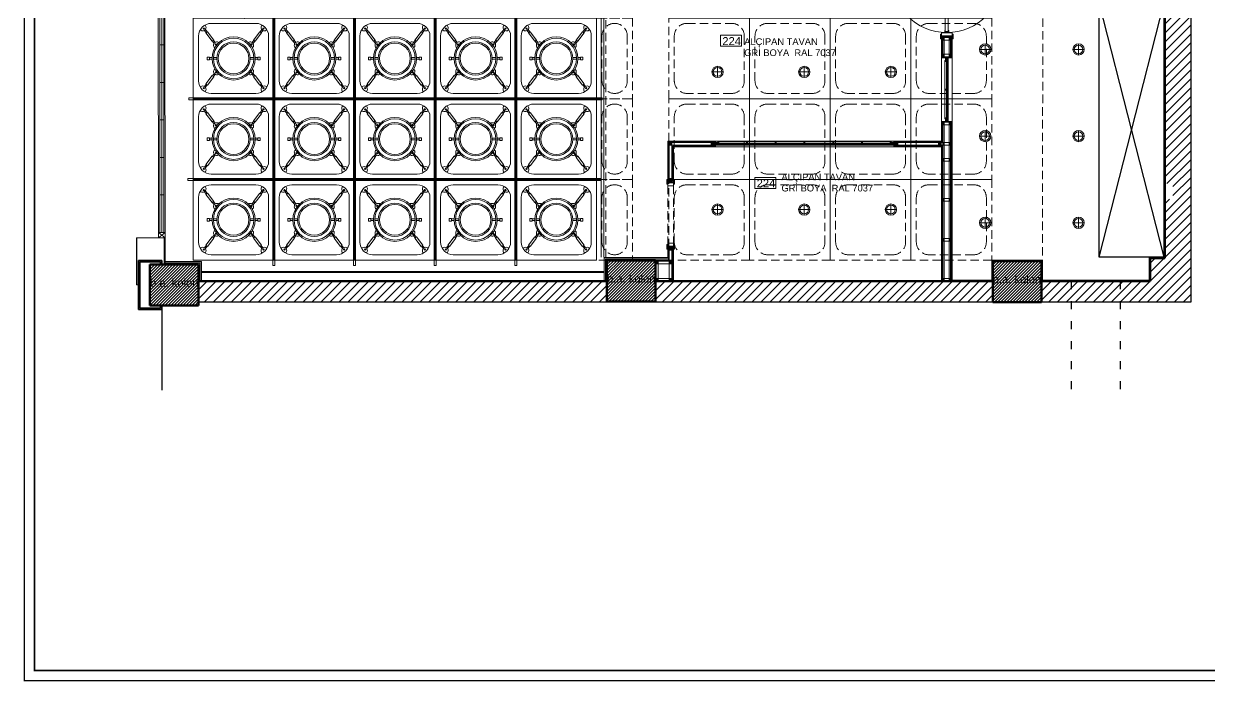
# Model space of a CAD drawing. Header units: millimetres. Extents: x 54215 to 67697, y 23496 to 56611.
# Drawn here: x 60161 to 61939, y 48332 to 49318 of the extents above; entities that cross this region are included whole.
import ezdxf

# ---------------------------------------------------------------- set-up
doc = ezdxf.new("R2010")
doc.units = ezdxf.units.MM
doc.linetypes.add('ACAD_ISO03W100', pattern=[30, 12, -18])
doc.linetypes.add('DASHED', pattern=[19.05, 12.7, -6.35])
for name, color, linetype, lineweight in [('- 0.09', 9, 'Continuous', 9), ('- 0.30', 6, 'Continuous', 30), ('- 0.35', 3, 'Continuous', 35), ('- 0.50', 30, 'Continuous', 50), ('no3_ahsap gorunus on ince', 32, 'Continuous', 13), ('no3_cam kesit arka', 141, 'Continuous', 18), ('no3_duvar kaplama', 8, 'Continuous', 0), ('no3_duvar ytong', 101, 'Continuous', 0), ('no3_kutu profil gorunus', 8, 'Continuous', 0), ('no3_kutuprofil kesit', 74, 'Continuous', 18), ('no3_led doseme', 50, 'FENCELINE1', 0), ('no3_tavan alçıpan gorunus', 12, 'Continuous', 9), ('no3_tavan aydınlatma', 50, 'Continuous', 13), ('no3_tefriş arka ince', 65, 'Continuous', 13), ('no3_tefriş arka kalın', 77, 'Continuous', 15), ('no3_yazı doseme', 152, 'Continuous', 0), ('no3_yazı duvar', 152, 'Continuous', 0), ('t_tefris ince', 34, 'Continuous', 15)]:
    doc.layers.add(name, color=color, linetype=linetype, lineweight=lineweight)
doc.layers.add('0 rölöve', color=7, linetype='Continuous', true_color=0xf1380e)
for name, color, linetype, lineweight, true_color in [('no3_ahsap kesit on', 7, 'Continuous', 20, 0xfca103), ('no3_alçıpan kesit', 7, 'Continuous', 20, 0xf5003d), ('no3_doğrama kesit', 7, 'Continuous', 18, 0x35355a), ('no3_sıva', 7, 'Continuous', 0, 0x414b26)]:
    doc.layers.add(name, color=color, linetype=linetype, lineweight=lineweight, true_color=true_color)
doc.styles.get("Standard").update_dxf_attribs({"font": 'arial.ttf'})
doc.linetypes.add('FENCELINE1', pattern='A,0.25,-0.1,[133,ltypeshp.shx,S=0.1,R=0,X=-0.1,Y=0],-0.1,1', length=1.45)

# ---------------------------------------------------------------- blocks, each defined once
blk = doc.blocks.new('asma kat tavan blogu')
at = {"layer": '- 0.09'}
h = blk.add_hatch(dxfattribs=at)
h.set_pattern_fill('ANSI31', color=256)
h.set_pattern_definition([(45, (61649.389, 19257.8254), (-2.245064, 2.245064), [])])
h.paths.add_polyline_path([(62945, 20927.8), (62872, 20927.8), (62872, 20866.3), (62945, 20866.3)])
h.paths.add_polyline_path([(63630.5, 20923.3), (63557, 20923.3), (63557, 20861.8), (63630.5, 20861.8)])
h.paths.add_polyline_path([(64212, 20922.3), (64138.5, 20922.3), (64138.5, 20860.8), (64212, 20860.8)])
h.paths.add_polyline_path([(64209, 20134.8), (64136, 20134.8), (64136, 20073.3), (64209, 20073.3)])
h.paths.add_polyline_path([(63630.5, 20135.8), (63557.5, 20135.8), (63557.5, 20074.3), (63630.5, 20074.3)])
h.paths.add_polyline_path([(62945, 20129.8), (62872, 20129.8), (62872, 20068.3), (62945, 20068.3)])
h = blk.add_hatch(dxfattribs=at)
h.set_pattern_fill('ANSI31', color=256, scale=3)
h.set_pattern_definition([(45, (61649.389, 19257.825), (-6.735192, 6.735192), [])])
h.paths.add_polyline_path([(64394, 20251.2), (64394, 20227.9), (64406.2, 20227.9), (64406.2, 20251.2)])
h.paths.add_polyline_path([(64138.5, 20922.3), (63630.5, 20923.3), (63630.5, 20889.3), (64138.5, 20889.3)])
h.paths.add_polyline_path([(62945, 20073.3), (64136, 20073.3), (64136, 20104.8), (63630.5, 20104.8), (63630.5, 20074.3), (63557.5, 20074.3), (63557.5, 20104.8), (62945, 20104.8)])
h.paths.add_polyline_path([(63557, 20922.3), (62945, 20922.3), (62945, 20888.3), (63557, 20888.3)])
h.paths.add_polyline_path([(64209, 20073.3), (64433, 20073.3), (64433, 20922.3), (64212, 20922.3), (64212, 20885.3), (64347.5, 20885.3), (64347.5, 20876.8), (64394, 20876.8), (64394, 20139.3), (64372.1, 20139.3), (64372.1, 20104.8), (64209, 20104.8)])
at = {"layer": '- 0.30', "linetype": 'ACAD_ISO03W100'}
blk.add_lwpolyline([(64254, 19942.9), (64254, 20104.8), (64327.3, 20104.8), (64327.3, 19942.9)], dxfattribs=at)
at = {"layer": '- 0.35'}
for p, q in [((62890, 20135.8), (62855, 20135.8)), ((62855, 20135.8), (62855, 20062.3)), ((62888, 20133.8), (62857, 20133.8)), ((62857, 20133.8), (62857, 20064.3)), ((62888, 20133.8), (62888, 20129.8)), ((62890, 20135.8), (62890, 20129.8)), ((62890, 20062.3), (62855, 20062.3)), ((62888, 20064.3), (62857, 20064.3))]:
    blk.add_line(p, q, dxfattribs=at)
at = {"layer": '- 0.35', "color": 2}
for p, q in [((62888, 20064.3), (62888, 20068.3)), ((62890, 20062.3), (62890, 20068.3))]:
    blk.add_line(p, q, dxfattribs=at)
at = {"layer": '- 0.50'}
for p, q in [((64394, 20876.8), (64394, 20139.3)), ((62872, 20129.8), (62872, 20068.3)), ((62945, 20129.8), (62872, 20129.8)), ((62945, 20129.8), (62945, 20068.3)), ((63557.5, 20074.3), (63557.5, 20135.8)), ((63557.5, 20135.8), (63630.5, 20135.8)), ((63630.5, 20135.8), (63630.5, 20074.3)), ((64136, 20073.3), (64136, 20134.8)), ((64136, 20134.8), (64209, 20134.8)), ((64209, 20134.8), (64209, 20073.3)), ((64372.1, 20104.8), (64372.1, 20139.3)), ((64372.1, 20139.3), (64394, 20139.3)), ((62945, 20104.8), (63557.5, 20104.8)), ((63630.5, 20104.8), (64136, 20104.8)), ((64209, 20104.8), (64372.1, 20104.8)), ((62945, 20068.3), (62872, 20068.3)), ((63557.5, 20074.3), (63630.5, 20074.3)), ((64136, 20073.3), (64209, 20073.3))]:
    blk.add_line(p, q, dxfattribs=at)
at = {"color": 1}
blk.add_line((64075.3, 20471.4), (64059, 20471.4), dxfattribs=at)
for p, q in [((63719.8, 20314.8), (63719.8, 20306.4)), ((63987.8, 20314.8), (63987.8, 20306.4)), ((64058.8, 20104.8), (63657.2, 20104.8))]:
    blk.add_line(p, q)
at = {"layer": '0 rölöve'}
blk.add_line((62890, 20062.3), (62890, 19941.5), dxfattribs=at)
blk.add_lwpolyline([(64212, 20922.3), (64433, 20922.3), (64433, 20073.3), (62945, 20073.3)], dxfattribs=at)
at = {"layer": 'no3_ahsap gorunus on ince'}
blk.add_line((63522, 20104.8), (62945.9, 20104.8), dxfattribs=at)
for points in [[(63647.3, 20250.1), (63648.8, 20250.1), (63648.8, 20257.1), (63647.3, 20257.1)], [(63658.7, 20250.1), (63657.2, 20250.1), (63657.2, 20257.1), (63658.7, 20257.1)], [(63648.8, 20252.3), (63657.2, 20252.3), (63657.2, 20247.8), (63648.8, 20247.8)], [(63647.3, 20159.6), (63648.8, 20159.6), (63648.8, 20152.6), (63647.3, 20152.6)], [(63648.8, 20157.3), (63657.2, 20157.3), (63657.2, 20161.8), (63648.8, 20161.8)], [(63658.7, 20159.6), (63657.2, 20159.6), (63657.2, 20152.6), (63658.7, 20152.6)]]:
    blk.add_lwpolyline(points, close=True, dxfattribs=at)
at = {"layer": 'no3_ahsap kesit on'}
for points in [[(62894.7, 20133.8), (62949, 20133.8), (62949, 20104.8)], [(62894.7, 20131.8), (62947, 20131.8), (62947, 20104.8)], [(63553.5, 20104.8), (63553.5, 20139.8), (63649.8, 20139.8)], [(63555.5, 20104.8), (63555.5, 20137.8), (63649.8, 20137.8)]]:
    blk.add_lwpolyline(points, dxfattribs=at)
at = {"layer": 'no3_alçıpan kesit'}
for p, q in [((64060, 20471.4), (64073.8, 20471.4)), ((64060, 20470.2), (64073.8, 20470.2)), ((64060, 20441), (64073.8, 20441)), ((64060, 20439.8), (64073.8, 20439.8)), ((64060, 20344.2), (64073.8, 20344.2)), ((64060, 20343), (64073.8, 20343)), ((64060, 20308.6), (64061.2, 20308.6)), ((64060, 20307.4), (64060, 20104.8)), ((64061.2, 20308.6), (64061.2, 20104.8)), ((62893.5, 20169.8), (62893.5, 20129.8)), ((62894.7, 20169.8), (62894.7, 20129.8)), ((63630.5, 20135.8), (63651, 20135.8)), ((63630.5, 20134.6), (63651, 20134.6))]:
    blk.add_line(p, q, dxfattribs=at)
for points in [[(64060, 20439.8), (64060, 20471.4)], [(64061.2, 20439.8), (64061.2, 20471.4)], [(64072.6, 20439.8), (64072.6, 20471.4)], [(64073.8, 20439.8), (64073.8, 20471.4)], [(64060, 20312.6), (64060, 20344.2)], [(64061.2, 20312.6), (64061.2, 20344.2)], [(64072.6, 20104.8), (64072.6, 20344.2)], [(64073.8, 20104.8), (64073.8, 20344.2)], [(64060, 20313.8), (63988.8, 20313.8), (63988.8, 20307.4), (64060, 20307.4)], [(64061.2, 20312.6), (63990, 20312.6), (63990, 20308.6), (64060, 20308.6)], [(64060, 20104.8), (64060, 20308.6)], [(64060, 20104.8), (64060, 20308.6)], [(63649.8, 20135.8), (63649.8, 20156.3), (63656.2, 20156.3), (63656.2, 20104.8)], [(63651, 20134.6), (63651, 20155.1), (63655, 20155.1), (63655, 20104.8)], [(62949.4, 20119.1), (63553.1, 20119.1)], [(62949.4, 20117.9), (63553.1, 20117.9)]]:
    blk.add_lwpolyline(points, dxfattribs=at)
for points in [[(63718.8, 20307.4), (63718.8, 20313.8), (63649.8, 20313.8), (63649.8, 20253.3), (63656.2, 20253.3), (63656.2, 20307.4)], [(63717.6, 20308.6), (63717.6, 20312.6), (63651, 20312.6), (63651, 20254.5), (63655, 20254.5), (63655, 20308.6)]]:
    blk.add_lwpolyline(points, close=True, dxfattribs=at)
at = {"layer": 'no3_cam kesit arka'}
for p, q in [((64066.6, 20348.2), (64066.6, 20435.8)), ((64067.1, 20348.2), (64067.1, 20435.8)), ((64067.6, 20348.2), (64067.6, 20435.8)), ((63723.8, 20311.1), (63983.8, 20311.1)), ((63723.8, 20310.6), (63983.8, 20310.6)), ((63723.8, 20310.1), (63983.8, 20310.1))]:
    blk.add_line(p, q, dxfattribs=at)
at = {"layer": 'no3_doğrama kesit'}
for p, q in [((62886.7, 20627.7), (62886.7, 20177.8)), ((62889.7, 20627.7), (62889.7, 20177.8)), ((62892.7, 20627.7), (62892.7, 20177.8)), ((62886.7, 20459), (62892.7, 20459)), ((62886.7, 20402.7), (62892.7, 20402.7)), ((62886.7, 20346.5), (62892.7, 20346.5)), ((62886.7, 20290.3), (62892.7, 20290.3)), ((62886.7, 20234), (62892.7, 20234))]:
    blk.add_line(p, q, dxfattribs=at)
for p in [(62889.7, 20459), (62889.7, 20402.7), (62889.7, 20346.5), (62889.7, 20290.3), (62889.7, 20234)]:
    blk.add_point(p, dxfattribs=at)
at = {"layer": 'no3_duvar kaplama'}
for p, q in [((64059, 20439.8), (64059, 20472.6)), ((64059, 20439.8), (64067.4, 20439.8)), ((64073.8, 20439.8), (64075.3, 20439.8)), ((64059, 20344.2), (64059, 20314.8)), ((64059, 20344.2), (64067.4, 20344.2)), ((64059, 20344.2), (64067.4, 20344.2)), ((64059, 20344.2), (64075.3, 20344.2)), ((63648.8, 20314.8), (63719.8, 20314.8)), ((64059, 20306.4), (64059, 20104.8)), ((63648.8, 20139.8), (63648.8, 20157.3)), ((63657.2, 20104.8), (63657.2, 20157.3))]:
    blk.add_line(p, q, dxfattribs=at)
at = {"layer": 'no3_duvar kaplama', "color": 251, "linetype": 'DASHED'}
for p, q in [((63648.8, 20247.8), (63648.8, 20161.8)), ((63657.2, 20247.8), (63657.2, 20161.8))]:
    blk.add_line(p, q, dxfattribs=at)
at = {"layer": 'no3_duvar kaplama'}
for points in [[(64370.6, 20135.3), (64371.6, 20135.3), (64371.6, 20139.8), (64393.5, 20139.8), (64393.5, 20768.8), (64208.5, 20768.8), (64208.5, 20860.3), (64138, 20860.3), (64138, 20888.8), (63953.5, 20888.8), (63953.5, 20841, -0.263338), (64074.3, 20627.7), (64074.3, 20566.9)], [(64370.6, 20136.3), (64370.6, 20140.8), (64392.5, 20140.8), (64392.5, 20767.8), (64207.5, 20767.8), (64207.5, 20859.3), (64137, 20859.3), (64137, 20887.8), (63954.5, 20887.8), (63954.5, 20841.6, -0.262732), (64075.3, 20627.7), (64075.3, 20566.9)]]:
    blk.add_lwpolyline(points, format="xyb", dxfattribs=at)
for points in [[(64074.3, 20471.4), (64074.3, 20439.8)], [(64075.3, 20471.4), (64075.3, 20439.8)], [(64074.3, 20344.2), (64074.3, 20135.3), (64075.3, 20135.3)], [(64075.3, 20344.2), (64075.3, 20136.3)], [(63719.8, 20306.4), (63719.8, 20314.8), (63648.8, 20314.8), (63648.8, 20252.3), (63657.2, 20252.3), (63657.2, 20306.4), (63719.8, 20306.4)], [(64059, 20314.8), (63987.8, 20314.8), (63987.8, 20306.4), (64059, 20306.4)], [(63648.8, 20139.8), (63648.8, 20157.3), (63657.2, 20157.3), (63657.2, 20104.8)], [(62894.7, 20134.2), (62949.4, 20134.2), (62949.4, 20104.8)], [(63553.1, 20104.8), (63553.1, 20140.2), (63648.8, 20140.2)], [(64074.3, 20135.3), (64074.3, 20105.3), (64135.5, 20105.3), (64135.5, 20135.3)], [(64075.3, 20136.3), (64075.3, 20106.3), (64134.5, 20106.3), (64134.5, 20136.3)], [(64134.5, 20136.3), (64210.5, 20136.3)], [(64134.5, 20135.3), (64210.5, 20135.3)], [(64209.5, 20135.3), (64209.5, 20105.3), (64371.6, 20105.3), (64371.6, 20136.3)], [(64210.5, 20136.3), (64210.5, 20106.3), (64370.6, 20106.3), (64370.6, 20136.3)]]:
    blk.add_lwpolyline(points, dxfattribs=at)
at = {"layer": 'no3_duvar ytong', "lineweight": 13}
for p, q in [((63648.8, 20252.3), (63648.8, 20314.8)), ((63987.8, 20314.8), (64058.8, 20314.8)), ((63657.2, 20252.3), (63657.2, 20306.4)), ((63657.2, 20306.4), (63719.8, 20306.4))]:
    blk.add_line(p, q, dxfattribs=at)
blk.add_lwpolyline([(63648.8, 20252.3), (63657.2, 20252.3)], dxfattribs=at)
at = {"layer": 'no3_kutu profil gorunus'}
for p, q in [((62884.7, 20177.8), (62884.3, 20811.3)), ((62894.3, 20811.3), (62894.7, 20177.8)), ((64064.1, 20349.7), (64064.1, 20434.3)), ((64069.1, 20349.7), (64069.1, 20434.3)), ((63725.3, 20313.6), (63982.3, 20313.6)), ((63725.3, 20308.6), (63982.3, 20308.6))]:
    blk.add_line(p, q, dxfattribs=at)
for points in [[(64063.2, 20466.2), (64070.6, 20466.2), (64070.6, 20445), (64063.2, 20445)], [(64063.2, 20339), (64070.6, 20339), (64070.6, 20312.6), (64063.2, 20312.6)], [(64063.2, 20308.6), (64070.6, 20308.6), (64070.6, 20288.8), (64063.2, 20288.8)], [(64063.2, 20284.8), (64070.6, 20284.8), (64070.6, 20228.8), (64063.2, 20228.8)], [(64063.2, 20224.8), (64070.6, 20224.8), (64070.6, 20168.8), (64063.2, 20168.8)], [(64063.2, 20164.8), (64070.6, 20164.8), (64070.6, 20108.8), (64063.2, 20108.8)], [(63634.5, 20130.6), (63651, 20130.6), (63651, 20108.8), (63634.5, 20108.8)]]:
    blk.add_lwpolyline(points, close=True, dxfattribs=at)
at = {"layer": 'no3_kutuprofil kesit'}
for p, q in [((64063.2, 20466.2), (64061.2, 20470.2)), ((64063.2, 20470.2), (64061.2, 20466.2)), ((64072.6, 20466.2), (64070.6, 20470.2)), ((64072.6, 20470.2), (64070.6, 20466.2)), ((64063.2, 20441), (64061.2, 20445)), ((64063.2, 20445), (64061.2, 20441)), ((64064.1, 20435.8), (64066.6, 20434.3)), ((64066.6, 20435.8), (64064.1, 20434.3)), ((64069.1, 20439.8), (64065.1, 20435.8)), ((64069.1, 20435.8), (64065.1, 20439.8)), ((64067.6, 20435.8), (64069.1, 20434.3)), ((64069.1, 20435.8), (64067.6, 20434.3)), ((64072.6, 20441), (64070.6, 20445)), ((64072.6, 20445), (64070.6, 20441)), ((64064.1, 20391.2), (64066.6, 20392.7)), ((64066.6, 20391.2), (64064.1, 20392.7)), ((64067.6, 20391.2), (64069.1, 20392.7)), ((64069.1, 20391.2), (64067.6, 20392.7)), ((64063.2, 20343), (64061.2, 20339)), ((64063.2, 20339), (64061.2, 20343)), ((64064.1, 20348.2), (64066.6, 20349.7)), ((64066.6, 20348.2), (64064.1, 20349.7)), ((64064.1, 20348.2), (64066.6, 20349.7)), ((64066.6, 20348.2), (64064.1, 20349.7)), ((64069.1, 20344.2), (64065.1, 20348.2)), ((64069.1, 20348.2), (64065.1, 20344.2)), ((64067.6, 20348.2), (64069.1, 20349.7)), ((64069.1, 20348.2), (64067.6, 20349.7)), ((64067.6, 20348.2), (64069.1, 20349.7)), ((64069.1, 20348.2), (64067.6, 20349.7)), ((64072.6, 20343), (64070.6, 20339)), ((64072.6, 20339), (64070.6, 20343)), ((63651, 20308.6), (63655, 20312.6)), ((63655, 20308.6), (63651, 20312.6)), ((63713.6, 20308.6), (63717.6, 20312.6)), ((63717.6, 20308.6), (63713.6, 20312.6)), ((63719.8, 20308.6), (63723.8, 20312.6)), ((63723.8, 20308.6), (63719.8, 20312.6)), ((63723.8, 20313.6), (63725.3, 20311.1)), ((63723.8, 20311.1), (63725.3, 20313.6)), ((63723.8, 20310.1), (63725.3, 20308.6)), ((63723.8, 20308.6), (63725.3, 20310.1)), ((63766.8, 20313.6), (63768.3, 20311.1)), ((63766.8, 20311.1), (63768.3, 20313.6)), ((63766.8, 20310.1), (63768.3, 20308.6)), ((63766.8, 20308.6), (63768.3, 20310.1)), ((63809.9, 20313.6), (63811.4, 20311.1)), ((63809.9, 20311.1), (63811.4, 20313.6)), ((63809.9, 20310.1), (63811.4, 20308.6)), ((63809.9, 20308.6), (63811.4, 20310.1)), ((63853, 20313.6), (63854.5, 20311.1)), ((63853, 20311.1), (63854.5, 20313.6)), ((63853, 20310.1), (63854.5, 20308.6)), ((63853, 20308.6), (63854.5, 20310.1)), ((63896.1, 20313.6), (63897.6, 20311.1)), ((63896.1, 20311.1), (63897.6, 20313.6)), ((63896.1, 20310.1), (63897.6, 20308.6)), ((63896.1, 20308.6), (63897.6, 20310.1)), ((63939.2, 20313.6), (63940.7, 20311.1)), ((63939.2, 20311.1), (63940.7, 20313.6)), ((63939.2, 20310.1), (63940.7, 20308.6)), ((63939.2, 20308.6), (63940.7, 20310.1)), ((63983.8, 20313.6), (63982.3, 20311.1)), ((63983.8, 20311.1), (63982.3, 20313.6)), ((63983.8, 20310.1), (63982.3, 20308.6)), ((63983.8, 20308.6), (63982.3, 20310.1)), ((63987.8, 20308.6), (63983.8, 20312.6)), ((63983.8, 20308.6), (63987.8, 20312.6)), ((63990, 20308.6), (63994, 20312.6)), ((63994, 20308.6), (63990, 20312.6)), ((64054.8, 20308.6), (64058.8, 20312.6)), ((64058.8, 20308.6), (64054.8, 20312.6)), ((64063.2, 20312.6), (64061.2, 20308.6)), ((64063.2, 20308.6), (64061.2, 20312.6)), ((64072.6, 20312.6), (64070.6, 20308.6)), ((64072.6, 20308.6), (64070.6, 20312.6)), ((64063.2, 20288.8), (64061.2, 20284.8)), ((64063.2, 20284.8), (64061.2, 20288.8)), ((64072.6, 20288.8), (64070.6, 20284.8)), ((64072.6, 20284.8), (64070.6, 20288.8)), ((63651, 20254.5), (63655, 20258.5)), ((63655, 20254.5), (63651, 20258.5)), ((64063.2, 20228.8), (64061.2, 20224.8)), ((64063.2, 20224.8), (64061.2, 20228.8)), ((64072.6, 20228.8), (64070.6, 20224.8)), ((64072.6, 20224.8), (64070.6, 20228.8)), ((62894.7, 20177.8), (62884.7, 20169.8)), ((62894.7, 20169.8), (62884.7, 20177.8)), ((64063.2, 20168.8), (64061.2, 20164.8)), ((64063.2, 20164.8), (64061.2, 20168.8)), ((64072.6, 20168.8), (64070.6, 20164.8)), ((64072.6, 20164.8), (64070.6, 20168.8)), ((63651, 20151.1), (63655, 20155.1)), ((63655, 20151.1), (63651, 20155.1)), ((63630.5, 20130.6), (63634.5, 20134.6)), ((63634.5, 20130.6), (63630.5, 20134.6)), ((63651, 20130.6), (63655, 20134.6)), ((63655, 20130.6), (63651, 20134.6)), ((63630.5, 20104.8), (63634.5, 20108.8)), ((63634.5, 20104.8), (63630.5, 20108.8)), ((63651, 20104.8), (63655, 20108.8)), ((63655, 20104.8), (63651, 20108.8)), ((64063.2, 20108.8), (64061.2, 20104.8)), ((64063.2, 20104.8), (64061.2, 20108.8)), ((64072.6, 20108.8), (64070.6, 20104.8)), ((64072.6, 20104.8), (64070.6, 20108.8))]:
    blk.add_line(p, q, dxfattribs=at)
for points in [[(64063.2, 20466.2), (64063.2, 20470.2), (64061.2, 20470.2), (64061.2, 20466.2)], [(64072.6, 20466.2), (64072.6, 20470.2), (64070.6, 20470.2), (64070.6, 20466.2)], [(64063.2, 20441), (64063.2, 20445), (64061.2, 20445), (64061.2, 20441)], [(64066.6, 20435.8), (64066.6, 20434.3), (64064.1, 20434.3), (64064.1, 20435.8)], [(64069.1, 20439.8), (64069.1, 20435.8), (64065.1, 20435.8), (64065.1, 20439.8)], [(64069.1, 20435.8), (64069.1, 20434.3), (64067.6, 20434.3), (64067.6, 20435.8)], [(64072.6, 20441), (64072.6, 20445), (64070.6, 20445), (64070.6, 20441)], [(64066.6, 20391.2), (64066.6, 20392.7), (64064.1, 20392.7), (64064.1, 20391.2)], [(64069.1, 20391.2), (64069.1, 20392.7), (64067.6, 20392.7), (64067.6, 20391.2)], [(64063.2, 20343), (64063.2, 20339), (64061.2, 20339), (64061.2, 20343)], [(64066.6, 20348.2), (64066.6, 20349.7), (64064.1, 20349.7), (64064.1, 20348.2)], [(64066.6, 20348.2), (64066.6, 20349.7), (64064.1, 20349.7), (64064.1, 20348.2)], [(64069.1, 20344.2), (64069.1, 20348.2), (64065.1, 20348.2), (64065.1, 20344.2)], [(64069.1, 20348.2), (64069.1, 20349.7), (64067.6, 20349.7), (64067.6, 20348.2)], [(64069.1, 20348.2), (64069.1, 20349.7), (64067.6, 20349.7), (64067.6, 20348.2)], [(64072.6, 20343), (64072.6, 20339), (64070.6, 20339), (64070.6, 20343)], [(63651, 20308.6), (63655, 20308.6), (63655, 20312.6), (63651, 20312.6)], [(63713.6, 20308.6), (63717.6, 20308.6), (63717.6, 20312.6), (63713.6, 20312.6)], [(63719.8, 20308.6), (63723.8, 20308.6), (63723.8, 20312.6), (63719.8, 20312.6)], [(63723.8, 20311.1), (63725.3, 20311.1), (63725.3, 20313.6), (63723.8, 20313.6)], [(63723.8, 20308.6), (63725.3, 20308.6), (63725.3, 20310.1), (63723.8, 20310.1)], [(63766.8, 20311.1), (63768.3, 20311.1), (63768.3, 20313.6), (63766.8, 20313.6)], [(63766.8, 20308.6), (63768.3, 20308.6), (63768.3, 20310.1), (63766.8, 20310.1)], [(63809.9, 20311.1), (63811.4, 20311.1), (63811.4, 20313.6), (63809.9, 20313.6)], [(63809.9, 20308.6), (63811.4, 20308.6), (63811.4, 20310.1), (63809.9, 20310.1)], [(63853, 20311.1), (63854.5, 20311.1), (63854.5, 20313.6), (63853, 20313.6)], [(63853, 20308.6), (63854.5, 20308.6), (63854.5, 20310.1), (63853, 20310.1)], [(63896.1, 20311.1), (63897.6, 20311.1), (63897.6, 20313.6), (63896.1, 20313.6)], [(63896.1, 20308.6), (63897.6, 20308.6), (63897.6, 20310.1), (63896.1, 20310.1)], [(63939.2, 20311.1), (63940.7, 20311.1), (63940.7, 20313.6), (63939.2, 20313.6)], [(63939.2, 20308.6), (63940.7, 20308.6), (63940.7, 20310.1), (63939.2, 20310.1)], [(63983.8, 20311.1), (63982.3, 20311.1), (63982.3, 20313.6), (63983.8, 20313.6)], [(63983.8, 20308.6), (63982.3, 20308.6), (63982.3, 20310.1), (63983.8, 20310.1)], [(63987.8, 20308.6), (63983.8, 20308.6), (63983.8, 20312.6), (63987.8, 20312.6)], [(63990, 20308.6), (63994, 20308.6), (63994, 20312.6), (63990, 20312.6)], [(64054.8, 20308.6), (64058.8, 20308.6), (64058.8, 20312.6), (64054.8, 20312.6)], [(64063.2, 20312.6), (64063.2, 20308.6), (64061.2, 20308.6), (64061.2, 20312.6)], [(64072.6, 20312.6), (64072.6, 20308.6), (64070.6, 20308.6), (64070.6, 20312.6)], [(64063.2, 20288.8), (64063.2, 20284.8), (64061.2, 20284.8), (64061.2, 20288.8)], [(64072.6, 20288.8), (64072.6, 20284.8), (64070.6, 20284.8), (64070.6, 20288.8)], [(63651, 20254.5), (63655, 20254.5), (63655, 20258.5), (63651, 20258.5)], [(64063.2, 20228.8), (64063.2, 20224.8), (64061.2, 20224.8), (64061.2, 20228.8)], [(64072.6, 20228.8), (64072.6, 20224.8), (64070.6, 20224.8), (64070.6, 20228.8)], [(62884.7, 20169.8), (62894.7, 20169.8), (62894.7, 20177.8), (62884.7, 20177.8)], [(64063.2, 20168.8), (64063.2, 20164.8), (64061.2, 20164.8), (64061.2, 20168.8)], [(64072.6, 20168.8), (64072.6, 20164.8), (64070.6, 20164.8), (64070.6, 20168.8)], [(63651, 20151.1), (63655, 20151.1), (63655, 20155.1), (63651, 20155.1)], [(63630.5, 20130.6), (63634.5, 20130.6), (63634.5, 20134.6), (63630.5, 20134.6)], [(63651, 20130.6), (63655, 20130.6), (63655, 20134.6), (63651, 20134.6)], [(63630.5, 20104.8), (63634.5, 20104.8), (63634.5, 20108.8), (63630.5, 20108.8)], [(63651, 20104.8), (63655, 20104.8), (63655, 20108.8), (63651, 20108.8)], [(64063.2, 20108.8), (64063.2, 20104.8), (64061.2, 20104.8), (64061.2, 20108.8)], [(64072.6, 20108.8), (64072.6, 20104.8), (64070.6, 20104.8), (64070.6, 20108.8)]]:
    blk.add_lwpolyline(points, close=True, dxfattribs=at)
for points in [[(62895, 20169.8), (62852, 20169.8), (62852, 20099.1), (62855, 20099.1)], [(62895, 20169.6), (62852.2, 20169.6), (62852.2, 20099.3), (62855, 20099.3)]]:
    blk.add_lwpolyline(points, dxfattribs=at)
at = {"layer": 'no3_sıva'}
blk.add_arc((64067.2, 20560.3), 82.7, 223.8628, 316.1372, dxfattribs=at)
at = {"layer": 'no3_tefriş arka kalın'}
for p, q in [((64059, 20344.2), (64059, 20439.8)), ((64075.3, 20439.8), (64075.3, 20344.2)), ((63719.8, 20314.8), (63987.8, 20314.8)), ((63987.8, 20306.4), (63719.8, 20306.4))]:
    blk.add_line(p, q, dxfattribs=at)
at = {"layer": 't_tefris ince'}
for points in [[(64064.9, 20480), (64064.9, 20479.2), (64067.9, 20479.2), (64067.9, 20479.2), (64069.4, 20479.2), (64069.4, 20558.8), (64069.4, 20558.8)], [(64069.4, 20558.8), (64069.4, 20558.8), (64069.4, 20558.8), (64064.9, 20558.8), (64064.9, 20479.2)], [(64059, 20472.6), (64059, 20477.1), (64075.3, 20477.1), (64075.3, 20476.1), (64075.3, 20476.1), (64075.3, 20472.6), (64059, 20472.6)], [(64064.9, 20479.2), (64064.9, 20480.7), (64064.1, 20480.7), (64064.1, 20478.6)], [(64069.4, 20479.2), (64069.4, 20480.7), (64070.2, 20480.7), (64070.2, 20478.6)]]:
    blk.add_lwpolyline(points, dxfattribs=at)
for points in [[(64059, 20474.9), (64057.8, 20474.9), (64057.8, 20467.9), (64059, 20467.9)], [(64075.3, 20474.9), (64076.5, 20474.9), (64076.5, 20467.9), (64075.3, 20467.9)]]:
    blk.add_lwpolyline(points, close=True, dxfattribs=at)
blk.add_arc((64067.2, 20483.1), 5.48, 236.2159, 303.7841, dxfattribs=at)
at = {"layer": '0 rölöve'}
for p in [(63557.6, 20102.5), (64136.1, 20101.5), (62872.1, 20096.5)]:
    blk.add_text('b.a. kolon', height=12, dxfattribs=at).set_placement(p)
blk = doc.blocks.new('tavan kaset döşeme')
for p in [(63892.5, 20741.3), (64013.5, 20741.3), (63892.5, 20620.3), (64013.5, 20620.3), (63892.5, 20499.3), (64013.5, 20499.3), (64013.5, 20257.3)]:
    blk.add_point(p)
at = {"layer": 'no3_duvar kaplama', "linetype": 'DASHED'}
for p, q in [((63892.5, 20862.3), (63892.5, 20136.3)), ((64013.5, 20862.3), (64013.5, 20136.3)), ((64212, 20860.8), (64210.5, 20136.3))]:
    blk.add_line(p, q, dxfattribs=at)
for points in [[(63542, 20862.3), (63596, 20862.3), (63596, 20741.3), (63542, 20741.3)], [(63650.5, 20862.3), (63771.5, 20862.3), (63771.5, 20741.3), (63650.5, 20741.3)], [(63771.5, 20862.3), (63892.5, 20862.3), (63892.5, 20741.3), (63771.5, 20741.3)], [(63892.5, 20862.3), (64013.5, 20862.3), (64013.5, 20741.3), (63892.5, 20741.3)], [(64013.5, 20862.3), (64134.5, 20862.3), (64134.5, 20741.3), (64013.5, 20741.3)], [(63542, 20741.3), (63596, 20741.3), (63596, 20620.3), (63542, 20620.3)], [(63650.5, 20741.3), (63771.5, 20741.3), (63771.5, 20620.3), (63650.5, 20620.3)], [(63771.5, 20741.3), (63892.5, 20741.3), (63892.5, 20620.3), (63771.5, 20620.3)], [(63892.5, 20741.3), (64013.5, 20741.3), (64013.5, 20620.3), (63892.5, 20620.3)], [(64013.5, 20741.3), (64134.5, 20741.3), (64134.5, 20620.3), (64013.5, 20620.3)], [(63542, 20620.3), (63596, 20620.3), (63596, 20499.3), (63542, 20499.3)], [(63650.5, 20620.3), (63771.5, 20620.3), (63771.5, 20499.3), (63650.5, 20499.3)], [(63771.5, 20620.3), (63892.5, 20620.3), (63892.5, 20499.3), (63771.5, 20499.3)], [(63892.5, 20620.3), (64013.5, 20620.3), (64013.5, 20499.3), (63892.5, 20499.3)], [(64013.5, 20620.3), (64134.5, 20620.3), (64134.5, 20499.3), (64013.5, 20499.3)], [(63542, 20499.3), (63596, 20499.3), (63596, 20378.3), (63542, 20378.3)], [(63650.5, 20499.3), (63771.5, 20499.3), (63771.5, 20378.3), (63650.5, 20378.3)], [(63771.5, 20499.3), (63892.5, 20499.3), (63892.5, 20378.3), (63771.5, 20378.3)], [(63892.5, 20499.3), (64013.5, 20499.3), (64013.5, 20378.3), (63892.5, 20378.3)], [(64013.5, 20499.3), (64134.5, 20499.3), (64134.5, 20378.3), (64013.5, 20378.3)], [(63542, 20378.3), (63596, 20378.3), (63596, 20257.3), (63542, 20257.3)], [(63650.5, 20378.3), (63771.5, 20378.3), (63771.5, 20257.3), (63650.5, 20257.3)], [(63771.5, 20378.3), (63892.5, 20378.3), (63892.5, 20257.3), (63771.5, 20257.3)], [(63892.5, 20378.3), (64013.5, 20378.3), (64013.5, 20257.3), (63892.5, 20257.3)], [(64013.5, 20378.3), (64134.5, 20378.3), (64134.5, 20257.3), (64013.5, 20257.3)], [(63542, 20257.3), (63596, 20257.3), (63596, 20136.3), (63542, 20136.3)], [(63650.5, 20257.3), (63771.5, 20257.3), (63771.5, 20136.3), (63650.5, 20136.3)], [(63771.5, 20257.3), (63892.5, 20257.3), (63892.5, 20136.3), (63771.5, 20136.3)], [(63892.5, 20257.3), (64013.5, 20257.3), (64013.5, 20136.3), (63892.5, 20136.3)], [(64013.5, 20257.3), (64134.5, 20257.3), (64134.5, 20136.3), (64013.5, 20136.3)]]:
    blk.add_lwpolyline(points, close=True, dxfattribs=at)
for points in [[(63569, 20854.3), (63569, 20854.3, -0.414214), (63588, 20835.3), (63588, 20768.3, -0.414214), (63569, 20749.3), (63569, 20749.3, -0.414214), (63550, 20768.3), (63550, 20835.3, -0.414214)], [(63677.5, 20854.3), (63744.5, 20854.3, -0.414214), (63763.5, 20835.3), (63763.5, 20768.3, -0.414214), (63744.5, 20749.3), (63677.5, 20749.3, -0.414214), (63658.5, 20768.3), (63658.5, 20835.3, -0.414214)], [(63798.5, 20854.3), (63865.5, 20854.3, -0.414214), (63884.5, 20835.3), (63884.5, 20768.3, -0.414214), (63865.5, 20749.3), (63798.5, 20749.3, -0.414214), (63779.5, 20768.3), (63779.5, 20835.3, -0.414214)], [(63919.5, 20854.3), (63986.5, 20854.3, -0.414214), (64005.5, 20835.3), (64005.5, 20768.3, -0.414214), (63986.5, 20749.3), (63919.5, 20749.3, -0.414214), (63900.5, 20768.3), (63900.5, 20835.3, -0.414214)], [(64040.5, 20854.3), (64107.5, 20854.3, -0.414214), (64126.5, 20835.3), (64126.5, 20768.3, -0.414214), (64107.5, 20749.3), (64040.5, 20749.3, -0.414214), (64021.5, 20768.3), (64021.5, 20835.3, -0.414214)], [(63569, 20733.3), (63569, 20733.3, -0.414214), (63588, 20714.3), (63588, 20647.3, -0.414214), (63569, 20628.3), (63569, 20628.3, -0.414214), (63550, 20647.3), (63550, 20714.3, -0.414214)], [(63677.5, 20733.3), (63744.5, 20733.3, -0.414214), (63763.5, 20714.3), (63763.5, 20647.3, -0.414214), (63744.5, 20628.3), (63677.5, 20628.3, -0.414214), (63658.5, 20647.3), (63658.5, 20714.3, -0.414214)], [(63798.5, 20733.3), (63865.5, 20733.3, -0.414214), (63884.5, 20714.3), (63884.5, 20647.3, -0.414214), (63865.5, 20628.3), (63798.5, 20628.3, -0.414214), (63779.5, 20647.3), (63779.5, 20714.3, -0.414214)], [(63919.5, 20733.3), (63986.5, 20733.3, -0.414214), (64005.5, 20714.3), (64005.5, 20647.3, -0.414214), (63986.5, 20628.3), (63919.5, 20628.3, -0.414214), (63900.5, 20647.3), (63900.5, 20714.3, -0.414214)], [(64040.5, 20733.3), (64107.5, 20733.3, -0.414214), (64126.5, 20714.3), (64126.5, 20647.3, -0.414214), (64107.5, 20628.3), (64040.5, 20628.3, -0.414214), (64021.5, 20647.3), (64021.5, 20714.3, -0.414214)], [(63569, 20612.3), (63569, 20612.3, -0.414214), (63588, 20593.3), (63588, 20526.3, -0.414214), (63569, 20507.3), (63569, 20507.3, -0.414214), (63550, 20526.3), (63550, 20593.3, -0.414214)], [(63677.5, 20612.3), (63744.5, 20612.3, -0.414214), (63763.5, 20593.3), (63763.5, 20526.3, -0.414214), (63744.5, 20507.3), (63677.5, 20507.3, -0.414214), (63658.5, 20526.3), (63658.5, 20593.3, -0.414214)], [(63798.5, 20612.3), (63865.5, 20612.3, -0.414214), (63884.5, 20593.3), (63884.5, 20526.3, -0.414214), (63865.5, 20507.3), (63798.5, 20507.3, -0.414214), (63779.5, 20526.3), (63779.5, 20593.3, -0.414214)], [(63919.5, 20612.3), (63986.5, 20612.3, -0.414214), (64005.5, 20593.3), (64005.5, 20526.3, -0.414214), (63986.5, 20507.3), (63919.5, 20507.3, -0.414214), (63900.5, 20526.3), (63900.5, 20593.3, -0.414214)], [(64040.5, 20612.3), (64107.5, 20612.3, -0.414214), (64126.5, 20593.3), (64126.5, 20526.3, -0.414214), (64107.5, 20507.3), (64040.5, 20507.3, -0.414214), (64021.5, 20526.3), (64021.5, 20593.3, -0.414214)], [(63569, 20491.3), (63569, 20491.3, -0.414214), (63588, 20472.3), (63588, 20405.3, -0.414214), (63569, 20386.3), (63569, 20386.3, -0.414214), (63550, 20405.3), (63550, 20472.3, -0.414214)], [(63677.5, 20491.3), (63744.5, 20491.3, -0.414214), (63763.5, 20472.3), (63763.5, 20405.3, -0.414214), (63744.5, 20386.3), (63677.5, 20386.3, -0.414214), (63658.5, 20405.3), (63658.5, 20472.3, -0.414214)], [(63798.5, 20491.3), (63865.5, 20491.3, -0.414214), (63884.5, 20472.3), (63884.5, 20405.3, -0.414214), (63865.5, 20386.3), (63798.5, 20386.3, -0.414214), (63779.5, 20405.3), (63779.5, 20472.3, -0.414214)], [(63919.5, 20491.3), (63986.5, 20491.3, -0.414214), (64005.5, 20472.3), (64005.5, 20405.3, -0.414214), (63986.5, 20386.3), (63919.5, 20386.3, -0.414214), (63900.5, 20405.3), (63900.5, 20472.3, -0.414214)], [(64040.5, 20491.3), (64107.5, 20491.3, -0.414214), (64126.5, 20472.3), (64126.5, 20405.3, -0.414214), (64107.5, 20386.3), (64040.5, 20386.3, -0.414214), (64021.5, 20405.3), (64021.5, 20472.3, -0.414214)], [(63569, 20370.3), (63569, 20370.3, -0.414214), (63588, 20351.3), (63588, 20284.3, -0.414214), (63569, 20265.3), (63569, 20265.3, -0.414214), (63550, 20284.3), (63550, 20351.3, -0.414214)], [(63677.5, 20370.3), (63744.5, 20370.3, -0.414214), (63763.5, 20351.3), (63763.5, 20284.3, -0.414214), (63744.5, 20265.3), (63677.5, 20265.3, -0.414214), (63658.5, 20284.3), (63658.5, 20351.3, -0.414214)], [(63798.5, 20370.3), (63865.5, 20370.3, -0.414214), (63884.5, 20351.3), (63884.5, 20284.3, -0.414214), (63865.5, 20265.3), (63798.5, 20265.3, -0.414214), (63779.5, 20284.3), (63779.5, 20351.3, -0.414214)], [(63919.5, 20370.3), (63986.5, 20370.3, -0.414214), (64005.5, 20351.3), (64005.5, 20284.3, -0.414214), (63986.5, 20265.3), (63919.5, 20265.3, -0.414214), (63900.5, 20284.3), (63900.5, 20351.3, -0.414214)], [(64040.5, 20370.3), (64107.5, 20370.3, -0.414214), (64126.5, 20351.3), (64126.5, 20284.3, -0.414214), (64107.5, 20265.3), (64040.5, 20265.3, -0.414214), (64021.5, 20284.3), (64021.5, 20351.3, -0.414214)], [(63569, 20249.3), (63569, 20249.3, -0.414214), (63588, 20230.3), (63588, 20163.3, -0.414214), (63569, 20144.3), (63569, 20144.3, -0.414214), (63550, 20163.3), (63550, 20230.3, -0.414214)], [(63677.5, 20249.3), (63744.5, 20249.3, -0.414214), (63763.5, 20230.3), (63763.5, 20163.3, -0.414214), (63744.5, 20144.3), (63677.5, 20144.3, -0.414214), (63658.5, 20163.3), (63658.5, 20230.3, -0.414214)], [(63798.5, 20249.3), (63865.5, 20249.3, -0.414214), (63884.5, 20230.3), (63884.5, 20163.3, -0.414214), (63865.5, 20144.3), (63798.5, 20144.3, -0.414214), (63779.5, 20163.3), (63779.5, 20230.3, -0.414214)], [(63919.5, 20249.3), (63986.5, 20249.3, -0.414214), (64005.5, 20230.3), (64005.5, 20163.3, -0.414214), (63986.5, 20144.3), (63919.5, 20144.3, -0.414214), (63900.5, 20163.3), (63900.5, 20230.3, -0.414214)], [(64040.5, 20249.3), (64107.5, 20249.3, -0.414214), (64126.5, 20230.3), (64126.5, 20163.3, -0.414214), (64107.5, 20144.3), (64040.5, 20144.3, -0.414214), (64021.5, 20163.3), (64021.5, 20230.3, -0.414214)]]:
    blk.add_lwpolyline(points, format="xyb", close=True, dxfattribs=at)
for p in [(63892.5, 20378.3), (64013.5, 20378.3), (63892.5, 20257.3)]:
    blk.add_point(p, dxfattribs=at)
at = {"layer": 'no3_led doseme', "linetype": 'FENCELINE1', "ltscale": 10}
blk.add_line((63552.7, 20140.7), (63552.7, 20862.3), dxfattribs=at)
at = {"layer": 'no3_tavan alçıpan gorunus'}
blk.add_line((63548.7, 20140.7), (63548.7, 20862.3), dxfattribs=at)
at = {"layer": 'no3_tavan alçıpan gorunus', "linetype": 'DASHED'}
blk.add_line((63555.7, 20140.7), (63555.7, 20862.3), dxfattribs=at)
at = {"layer": 'no3_tefriş arka ince'}
for points in [[(62937, 20862.3), (63058, 20862.3), (63058, 20741.3), (62937, 20741.3)], [(63058, 20862.3), (63179, 20862.3), (63179, 20741.3), (63058, 20741.3)], [(63179, 20862.3), (63300, 20862.3), (63300, 20741.3), (63179, 20741.3)], [(63300, 20862.3), (63421, 20862.3), (63421, 20741.3), (63300, 20741.3)], [(63421, 20862.3), (63542, 20862.3), (63542, 20741.3), (63421, 20741.3)], [(62937, 20741.3), (63058, 20741.3), (63058, 20620.3), (62937, 20620.3)], [(63058, 20741.3), (63179, 20741.3), (63179, 20620.3), (63058, 20620.3)], [(63179, 20741.3), (63300, 20741.3), (63300, 20620.3), (63179, 20620.3)], [(63300, 20741.3), (63421, 20741.3), (63421, 20620.3), (63300, 20620.3)], [(63421, 20741.3), (63542, 20741.3), (63542, 20620.3), (63421, 20620.3)], [(62937, 20620.3), (63058, 20620.3), (63058, 20499.3), (62937, 20499.3)], [(63058, 20620.3), (63179, 20620.3), (63179, 20499.3), (63058, 20499.3)], [(63179, 20620.3), (63300, 20620.3), (63300, 20499.3), (63179, 20499.3)], [(63300, 20620.3), (63421, 20620.3), (63421, 20499.3), (63300, 20499.3)], [(63421, 20620.3), (63542, 20620.3), (63542, 20499.3), (63421, 20499.3)], [(62937, 20499.3), (63058, 20499.3), (63058, 20378.3), (62937, 20378.3)], [(63058, 20499.3), (63179, 20499.3), (63179, 20378.3), (63058, 20378.3)], [(63179, 20499.3), (63300, 20499.3), (63300, 20378.3), (63179, 20378.3)], [(63300, 20499.3), (63421, 20499.3), (63421, 20378.3), (63300, 20378.3)], [(63421, 20499.3), (63542, 20499.3), (63542, 20378.3), (63421, 20378.3)], [(62937, 20378.3), (63058, 20378.3), (63058, 20257.3), (62937, 20257.3)], [(63058, 20378.3), (63179, 20378.3), (63179, 20257.3), (63058, 20257.3)], [(63179, 20378.3), (63300, 20378.3), (63300, 20257.3), (63179, 20257.3)], [(63300, 20378.3), (63421, 20378.3), (63421, 20257.3), (63300, 20257.3)], [(63421, 20378.3), (63542, 20378.3), (63542, 20257.3), (63421, 20257.3)], [(62937, 20257.3), (63058, 20257.3), (63058, 20136.3), (62937, 20136.3)], [(63058, 20257.3), (63179, 20257.3), (63179, 20136.3), (63058, 20136.3)], [(63179, 20257.3), (63300, 20257.3), (63300, 20136.3), (63179, 20136.3)], [(63300, 20257.3), (63421, 20257.3), (63421, 20136.3), (63300, 20136.3)], [(63421, 20257.3), (63542, 20257.3), (63542, 20136.3), (63421, 20136.3)]]:
    blk.add_lwpolyline(points, close=True, dxfattribs=at)
for points in [[(62964, 20854.3), (63031, 20854.3, -0.414214), (63050, 20835.3), (63050, 20768.3, -0.414214), (63031, 20749.3), (62964, 20749.3, -0.414214), (62945, 20768.3), (62945, 20835.3, -0.414214)], [(63085, 20854.3), (63152, 20854.3, -0.414214), (63171, 20835.3), (63171, 20768.3, -0.414214), (63152, 20749.3), (63085, 20749.3, -0.414214), (63066, 20768.3), (63066, 20835.3, -0.414214)], [(63206, 20854.3), (63273, 20854.3, -0.414214), (63292, 20835.3), (63292, 20768.3, -0.414214), (63273, 20749.3), (63206, 20749.3, -0.414214), (63187, 20768.3), (63187, 20835.3, -0.414214)], [(63327, 20854.3), (63394, 20854.3, -0.414214), (63413, 20835.3), (63413, 20768.3, -0.414214), (63394, 20749.3), (63327, 20749.3, -0.414214), (63308, 20768.3), (63308, 20835.3, -0.414214)], [(63448, 20854.3), (63515, 20854.3, -0.414214), (63534, 20835.3), (63534, 20768.3, -0.414214), (63515, 20749.3), (63448, 20749.3, -0.414214), (63429, 20768.3), (63429, 20835.3, -0.414214)], [(62964, 20733.3), (63031, 20733.3, -0.414214), (63050, 20714.3), (63050, 20647.3, -0.414214), (63031, 20628.3), (62964, 20628.3, -0.414214), (62945, 20647.3), (62945, 20714.3, -0.414214)], [(63085, 20733.3), (63152, 20733.3, -0.414214), (63171, 20714.3), (63171, 20647.3, -0.414214), (63152, 20628.3), (63085, 20628.3, -0.414214), (63066, 20647.3), (63066, 20714.3, -0.414214)], [(63206, 20733.3), (63273, 20733.3, -0.414214), (63292, 20714.3), (63292, 20647.3, -0.414214), (63273, 20628.3), (63206, 20628.3, -0.414214), (63187, 20647.3), (63187, 20714.3, -0.414214)], [(63327, 20733.3), (63394, 20733.3, -0.414214), (63413, 20714.3), (63413, 20647.3, -0.414214), (63394, 20628.3), (63327, 20628.3, -0.414214), (63308, 20647.3), (63308, 20714.3, -0.414214)], [(63448, 20733.3), (63515, 20733.3, -0.414214), (63534, 20714.3), (63534, 20647.3, -0.414214), (63515, 20628.3), (63448, 20628.3, -0.414214), (63429, 20647.3), (63429, 20714.3, -0.414214)], [(62964, 20612.3), (63031, 20612.3, -0.414214), (63050, 20593.3), (63050, 20526.3, -0.414214), (63031, 20507.3), (62964, 20507.3, -0.414214), (62945, 20526.3), (62945, 20593.3, -0.414214)], [(63085, 20612.3), (63152, 20612.3, -0.414214), (63171, 20593.3), (63171, 20526.3, -0.414214), (63152, 20507.3), (63085, 20507.3, -0.414214), (63066, 20526.3), (63066, 20593.3, -0.414214)], [(63206, 20612.3), (63273, 20612.3, -0.414214), (63292, 20593.3), (63292, 20526.3, -0.414214), (63273, 20507.3), (63206, 20507.3, -0.414214), (63187, 20526.3), (63187, 20593.3, -0.414214)], [(63327, 20612.3), (63394, 20612.3, -0.414214), (63413, 20593.3), (63413, 20526.3, -0.414214), (63394, 20507.3), (63327, 20507.3, -0.414214), (63308, 20526.3), (63308, 20593.3, -0.414214)], [(63448, 20612.3), (63515, 20612.3, -0.414214), (63534, 20593.3), (63534, 20526.3, -0.414214), (63515, 20507.3), (63448, 20507.3, -0.414214), (63429, 20526.3), (63429, 20593.3, -0.414214)], [(62964, 20491.3), (63031, 20491.3, -0.414214), (63050, 20472.3), (63050, 20405.3, -0.414214), (63031, 20386.3), (62964, 20386.3, -0.414214), (62945, 20405.3), (62945, 20472.3, -0.414214)], [(63085, 20491.3), (63152, 20491.3, -0.414214), (63171, 20472.3), (63171, 20405.3, -0.414214), (63152, 20386.3), (63085, 20386.3, -0.414214), (63066, 20405.3), (63066, 20472.3, -0.414214)], [(63206, 20491.3), (63273, 20491.3, -0.414214), (63292, 20472.3), (63292, 20405.3, -0.414214), (63273, 20386.3), (63206, 20386.3, -0.414214), (63187, 20405.3), (63187, 20472.3, -0.414214)], [(63327, 20491.3), (63394, 20491.3, -0.414214), (63413, 20472.3), (63413, 20405.3, -0.414214), (63394, 20386.3), (63327, 20386.3, -0.414214), (63308, 20405.3), (63308, 20472.3, -0.414214)], [(63448, 20491.3), (63515, 20491.3, -0.414214), (63534, 20472.3), (63534, 20405.3, -0.414214), (63515, 20386.3), (63448, 20386.3, -0.414214), (63429, 20405.3), (63429, 20472.3, -0.414214)], [(62964, 20370.3), (63031, 20370.3, -0.414214), (63050, 20351.3), (63050, 20284.3, -0.414214), (63031, 20265.3), (62964, 20265.3, -0.414214), (62945, 20284.3), (62945, 20351.3, -0.414214)], [(63085, 20370.3), (63152, 20370.3, -0.414214), (63171, 20351.3), (63171, 20284.3, -0.414214), (63152, 20265.3), (63085, 20265.3, -0.414214), (63066, 20284.3), (63066, 20351.3, -0.414214)], [(63206, 20370.3), (63273, 20370.3, -0.414214), (63292, 20351.3), (63292, 20284.3, -0.414214), (63273, 20265.3), (63206, 20265.3, -0.414214), (63187, 20284.3), (63187, 20351.3, -0.414214)], [(63327, 20370.3), (63394, 20370.3, -0.414214), (63413, 20351.3), (63413, 20284.3, -0.414214), (63394, 20265.3), (63327, 20265.3, -0.414214), (63308, 20284.3), (63308, 20351.3, -0.414214)], [(63448, 20370.3), (63515, 20370.3, -0.414214), (63534, 20351.3), (63534, 20284.3, -0.414214), (63515, 20265.3), (63448, 20265.3, -0.414214), (63429, 20284.3), (63429, 20351.3, -0.414214)], [(62964, 20249.3), (63031, 20249.3, -0.414214), (63050, 20230.3), (63050, 20163.3, -0.414214), (63031, 20144.3), (62964, 20144.3, -0.414214), (62945, 20163.3), (62945, 20230.3, -0.414214)], [(63085, 20249.3), (63152, 20249.3, -0.414214), (63171, 20230.3), (63171, 20163.3, -0.414214), (63152, 20144.3), (63085, 20144.3, -0.414214), (63066, 20163.3), (63066, 20230.3, -0.414214)], [(63206, 20249.3), (63273, 20249.3, -0.414214), (63292, 20230.3), (63292, 20163.3, -0.414214), (63273, 20144.3), (63206, 20144.3, -0.414214), (63187, 20163.3), (63187, 20230.3, -0.414214)], [(63327, 20249.3), (63394, 20249.3, -0.414214), (63413, 20230.3), (63413, 20163.3, -0.414214), (63394, 20144.3), (63327, 20144.3, -0.414214), (63308, 20163.3), (63308, 20230.3, -0.414214)], [(63448, 20249.3), (63515, 20249.3, -0.414214), (63534, 20230.3), (63534, 20163.3, -0.414214), (63515, 20144.3), (63448, 20144.3, -0.414214), (63429, 20163.3), (63429, 20230.3, -0.414214)]]:
    blk.add_lwpolyline(points, format="xyb", close=True, dxfattribs=at)
for p in [(63013.9, 20740.8), (63013.9, 20619.8), (63013.9, 20498.8), (63013.9, 20377.8), (63013.9, 20256.8)]:
    blk.add_point(p, dxfattribs=at)
blk = doc.blocks.new('ayder uyöoi.mn')
at = {"layer": 'no3_tavan aydınlatma'}
for p, q in [((63198.3, 20477.2), (63195.6, 20480.8)), ((63199.9, 20478.4), (63197.1, 20482)), ((63200.3, 20478.8), (63197.9, 20476.9)), ((63207.4, 20464.6), (63197.9, 20476.9)), ((63209.7, 20466.4), (63200.3, 20478.8)), ((63269.3, 20466.4), (63278.7, 20478.8)), ((63271.6, 20464.6), (63281.1, 20476.9)), ((63278.7, 20478.8), (63281.1, 20476.9)), ((63279.1, 20478.4), (63281.9, 20482)), ((63280.7, 20477.2), (63283.4, 20480.8)), ((63209.7, 20466.4), (63207.4, 20464.6)), ((63210.4, 20461.4), (63207.8, 20464.9)), ((63211.9, 20462.8), (63209.3, 20466.1)), ((63267.1, 20462.8), (63269.7, 20466.1)), ((63268.6, 20461.4), (63271.2, 20464.9)), ((63269.3, 20466.4), (63271.6, 20464.6)), ((63199.9, 20440.8), (63203.4, 20440.8)), ((63199.9, 20436.8), (63199.9, 20440.8)), ((63203.4, 20436.8), (63199.9, 20436.8)), ((63203.4, 20440.8), (63203.4, 20436.8)), ((63203.4, 20440), (63207.2, 20440)), ((63203.4, 20437.6), (63207.2, 20437.6)), ((63209.2, 20440), (63214.5, 20440)), ((63209.2, 20437.6), (63214.5, 20437.6)), ((63269.8, 20440), (63264.5, 20440)), ((63269.8, 20437.6), (63264.5, 20437.6)), ((63275.6, 20440), (63271.8, 20440)), ((63275.6, 20437.6), (63271.8, 20437.6)), ((63279.1, 20440.8), (63275.6, 20440.8)), ((63275.6, 20440.8), (63275.6, 20436.8)), ((63275.6, 20436.8), (63279.1, 20436.8)), ((63279.1, 20436.8), (63279.1, 20440.8)), ((63210.4, 20416.2), (63207.8, 20412.8)), ((63211.9, 20414.8), (63209.3, 20411.5)), ((63267.1, 20414.8), (63269.7, 20411.5)), ((63268.6, 20416.2), (63271.2, 20412.8)), ((63198.3, 20400.4), (63195.6, 20396.9)), ((63199.9, 20399.2), (63197.1, 20395.6)), ((63207.4, 20413.1), (63197.9, 20400.7)), ((63200.3, 20398.9), (63197.9, 20400.7)), ((63209.7, 20411.2), (63200.3, 20398.9)), ((63209.7, 20411.2), (63207.4, 20413.1)), ((63269.3, 20411.2), (63271.6, 20413.1)), ((63269.3, 20411.2), (63278.7, 20398.9)), ((63271.6, 20413.1), (63281.1, 20400.7)), ((63278.7, 20398.9), (63281.1, 20400.7)), ((63279.1, 20399.2), (63281.9, 20395.6)), ((63280.7, 20400.4), (63283.4, 20396.9))]:
    blk.add_line(p, q, dxfattribs=at)
for centre, radius in [((63194.8, 20483.4), 0.951), ((63239.5, 20438.8), 32.4), ((63239.5, 20438.8), 30.4), ((63284.2, 20483.4), 0.951), ((63212.8, 20459.9), 0.951), ((63239.5, 20438.8), 25), ((63239.5, 20438.8), 23), ((63266.2, 20459.9), 0.951), ((63212.8, 20417.7), 0.951), ((63266.2, 20417.7), 0.951), ((63194.8, 20394.2), 0.951), ((63284.2, 20394.2), 0.951)]:
    blk.add_circle(centre, radius, dxfattribs=at)
for centre, radius, start, end in [((63193.2, 20485.2), 5.03, 222.8458, 47.1542), ((63285.8, 20485.2), 5.03, 132.8458, 317.1542), ((63214.4, 20458.6), 4.86, 51.5208, 231.9435), ((63264.6, 20458.6), 4.86, 308.0565, 128.4792), ((63214.4, 20419), 4.86, 128.0565, 308.4792), ((63264.6, 20419), 4.86, 231.5208, 51.9435), ((63193.2, 20392.5), 5.03, 312.8458, 137.1542), ((63285.8, 20392.5), 5.03, 42.8458, 227.1542)]:
    blk.add_arc(centre, radius, start, end, dxfattribs=at)

msp = doc.modelspace()

# ---------------------------------------------------------------- linework, layer by layer
for p, q in [((61773.836, 48968.221), (61870.836, 49348.221)), ((61773.836, 49348.221), (61870.836, 48968.221))]:
    msp.add_line(p, q)
at = {"color": 252, "const_width": 2.135}
for points in [[(62947.87, 48333.18), (60162.092, 48333.18), (60162.092, 50133.18), (62947.87, 50133.18), (62947.87, 48994.132, -0.41421356), (62922.784, 48969.046), (62543.978, 48969.046, 0.41421356), (62533.943, 48959.011), (62533.943, 48715.173, 0.41421356), (62543.978, 48705.139), (62922.784, 48705.139, -0.41421356), (62947.87, 48680.052), (62947.87, 48333.18)], [(62932.819, 48994.132, -0.41421356), (62922.784, 48984.097), (62543.978, 48984.097, 0.41421356), (62518.891, 48959.011), (62518.891, 48715.173, 0.41421356), (62543.978, 48690.087), (62922.784, 48690.087, -0.41421356), (62932.819, 48680.052), (62932.819, 48348.232), (60177.144, 48348.232), (60177.144, 50118.129), (62932.819, 50118.129), (62932.819, 48994.132)]]:
    msp.add_lwpolyline(points, format="xyb", dxfattribs=at)
msp.add_lwpolyline([(61773.836, 49348.221), (61870.836, 49348.221), (61870.836, 48968.221), (61773.836, 48968.221)], close=True)
at = {"layer": 'no3_kutuprofil kesit'}
for p, q in [((60534.836, 49697.721), (60534.836, 48955.721)), ((60537.836, 49697.721), (60537.836, 48955.721)), ((60655.836, 49697.721), (60655.836, 48955.721)), ((60658.836, 49697.721), (60658.836, 48955.721)), ((60776.836, 49697.721), (60776.836, 48955.721)), ((60779.836, 49697.721), (60779.836, 48955.721)), ((60897.836, 49697.721), (60897.836, 48955.721)), ((60900.836, 49697.721), (60900.836, 48955.721)), ((60408.836, 49207.221), (61028.836, 49207.221)), ((60408.836, 49207.221), (60408.836, 49204.221)), ((60408.836, 49204.221), (61028.836, 49204.221)), ((61028.836, 49207.221), (61028.836, 49204.221)), ((60407.336, 49086.221), (61027.336, 49086.221)), ((60407.336, 49086.221), (60407.336, 49083.221)), ((60407.336, 49083.221), (61027.336, 49083.221)), ((61027.336, 49086.221), (61027.336, 49083.221)), ((60537.836, 48955.721), (60534.836, 48955.721)), ((60655.836, 48955.721), (60658.836, 48955.721)), ((60779.836, 48955.721), (60776.836, 48955.721)), ((60897.836, 48955.721), (60900.836, 48955.721))]:
    msp.add_line(p, q, dxfattribs=at)
at = {"layer": 'no3_tavan aydınlatma'}
for p, q in [((61611.656, 49279.695), (61594.656, 49279.695)), ((61603.156, 49288.195), (61603.156, 49271.195)), ((61751.656, 49279.695), (61734.656, 49279.695)), ((61743.156, 49288.195), (61743.156, 49271.195)), ((61210.284, 49245.853), (61193.284, 49245.853)), ((61201.784, 49254.353), (61201.784, 49237.353)), ((61340.284, 49245.853), (61323.284, 49245.853)), ((61331.784, 49254.353), (61331.784, 49237.353)), ((61470.284, 49245.853), (61453.284, 49245.853)), ((61461.784, 49254.353), (61461.784, 49237.353)), ((61611.656, 49149.695), (61594.656, 49149.695)), ((61603.156, 49158.195), (61603.156, 49141.195)), ((61751.656, 49149.695), (61734.656, 49149.695)), ((61743.156, 49158.195), (61743.156, 49141.195)), ((61201.784, 49048.002), (61201.784, 49031.002)), ((61331.784, 49048.002), (61331.784, 49031.002)), ((61461.784, 49048.002), (61461.784, 49031.002)), ((61210.284, 49039.502), (61193.284, 49039.502)), ((61340.284, 49039.502), (61323.284, 49039.502)), ((61470.284, 49039.502), (61453.284, 49039.502)), ((61603.156, 49028.195), (61603.156, 49011.195)), ((61743.156, 49028.195), (61743.156, 49011.195)), ((61611.656, 49019.695), (61594.656, 49019.695)), ((61751.656, 49019.695), (61734.656, 49019.695))]:
    msp.add_line(p, q, dxfattribs=at)
for centre, radius in [((61603.156, 49279.695), 8.5), ((61603.156, 49279.695), 6.5), ((61743.156, 49279.695), 8.5), ((61743.156, 49279.695), 6.5), ((61201.784, 49245.853), 8.5), ((61201.784, 49245.853), 6.5), ((61331.784, 49245.853), 8.5), ((61331.784, 49245.853), 6.5), ((61461.784, 49245.853), 8.5), ((61461.784, 49245.853), 6.5), ((61603.156, 49149.695), 8.5), ((61603.156, 49149.695), 6.5), ((61743.156, 49149.695), 8.5), ((61743.156, 49149.695), 6.5), ((61201.784, 49039.502), 8.5), ((61201.784, 49039.502), 6.5), ((61331.784, 49039.502), 8.5), ((61331.784, 49039.502), 6.5), ((61461.784, 49039.502), 8.5), ((61461.784, 49039.502), 6.5), ((61603.156, 49019.695), 8.5), ((61603.156, 49019.695), 6.5), ((61743.156, 49019.695), 8.5), ((61743.156, 49019.695), 6.5)]:
    msp.add_circle(centre, radius, dxfattribs=at)
at = {"layer": 'no3_yazı doseme'}
for points in [[(61206.13, 49300.961), (61237.494, 49300.961), (61237.494, 49284.369), (61206.13, 49284.369)], [(61257.631, 49087.692), (61288.995, 49087.692), (61288.995, 49071.099), (61257.631, 49071.099)]]:
    msp.add_lwpolyline(points, close=True, dxfattribs=at)

# ---------------------------------------------------------------- block references
for name, p in [('asma kat tavan blogu', (-2521.664, 28827.404)), ('tavan kaset döşeme', (-2521.664, 28827.404)), ('ayder uyöoi.mn', (-2763.664, 28827.404)), ('ayder uyöoi.mn', (-2642.664, 28827.404)), ('ayder uyöoi.mn', (-2521.664, 28827.404)), ('ayder uyöoi.mn', (-2400.664, 28827.404)), ('ayder uyöoi.mn', (-2279.664, 28827.404)), ('ayder uyöoi.mn', (-2763.664, 28706.404)), ('ayder uyöoi.mn', (-2642.664, 28706.404)), ('ayder uyöoi.mn', (-2521.664, 28706.404)), ('ayder uyöoi.mn', (-2400.664, 28706.404)), ('ayder uyöoi.mn', (-2279.664, 28706.404)), ('ayder uyöoi.mn', (-2763.664, 28585.404)), ('ayder uyöoi.mn', (-2642.664, 28585.404)), ('ayder uyöoi.mn', (-2521.664, 28585.404)), ('ayder uyöoi.mn', (-2400.664, 28585.404)), ('ayder uyöoi.mn', (-2279.664, 28585.404))]:
    msp.add_blockref(name, p)

# ---------------------------------------------------------------- texts
at = {"layer": 'no3_yazı doseme', "char_height": 12, "width": 504.19368, "attachment_point": 1}
for insert in [(61208.856, 49298.112), (61260.357, 49084.843)]:
    msp.add_mtext('224', dxfattribs=dict(at, insert=insert))
at = {"layer": 'no3_yazı duvar', "char_height": 10, "width": 143.81258, "attachment_point": 1}
for insert in [(61241.7, 49296.382), (61297.546, 49093.362)]:
    msp.add_mtext('ALÇIPAN TAVAN \\PGRİ BOYA  RAL 7037', dxfattribs=dict(at, insert=insert))

doc.saveas('drawing.dxf')
